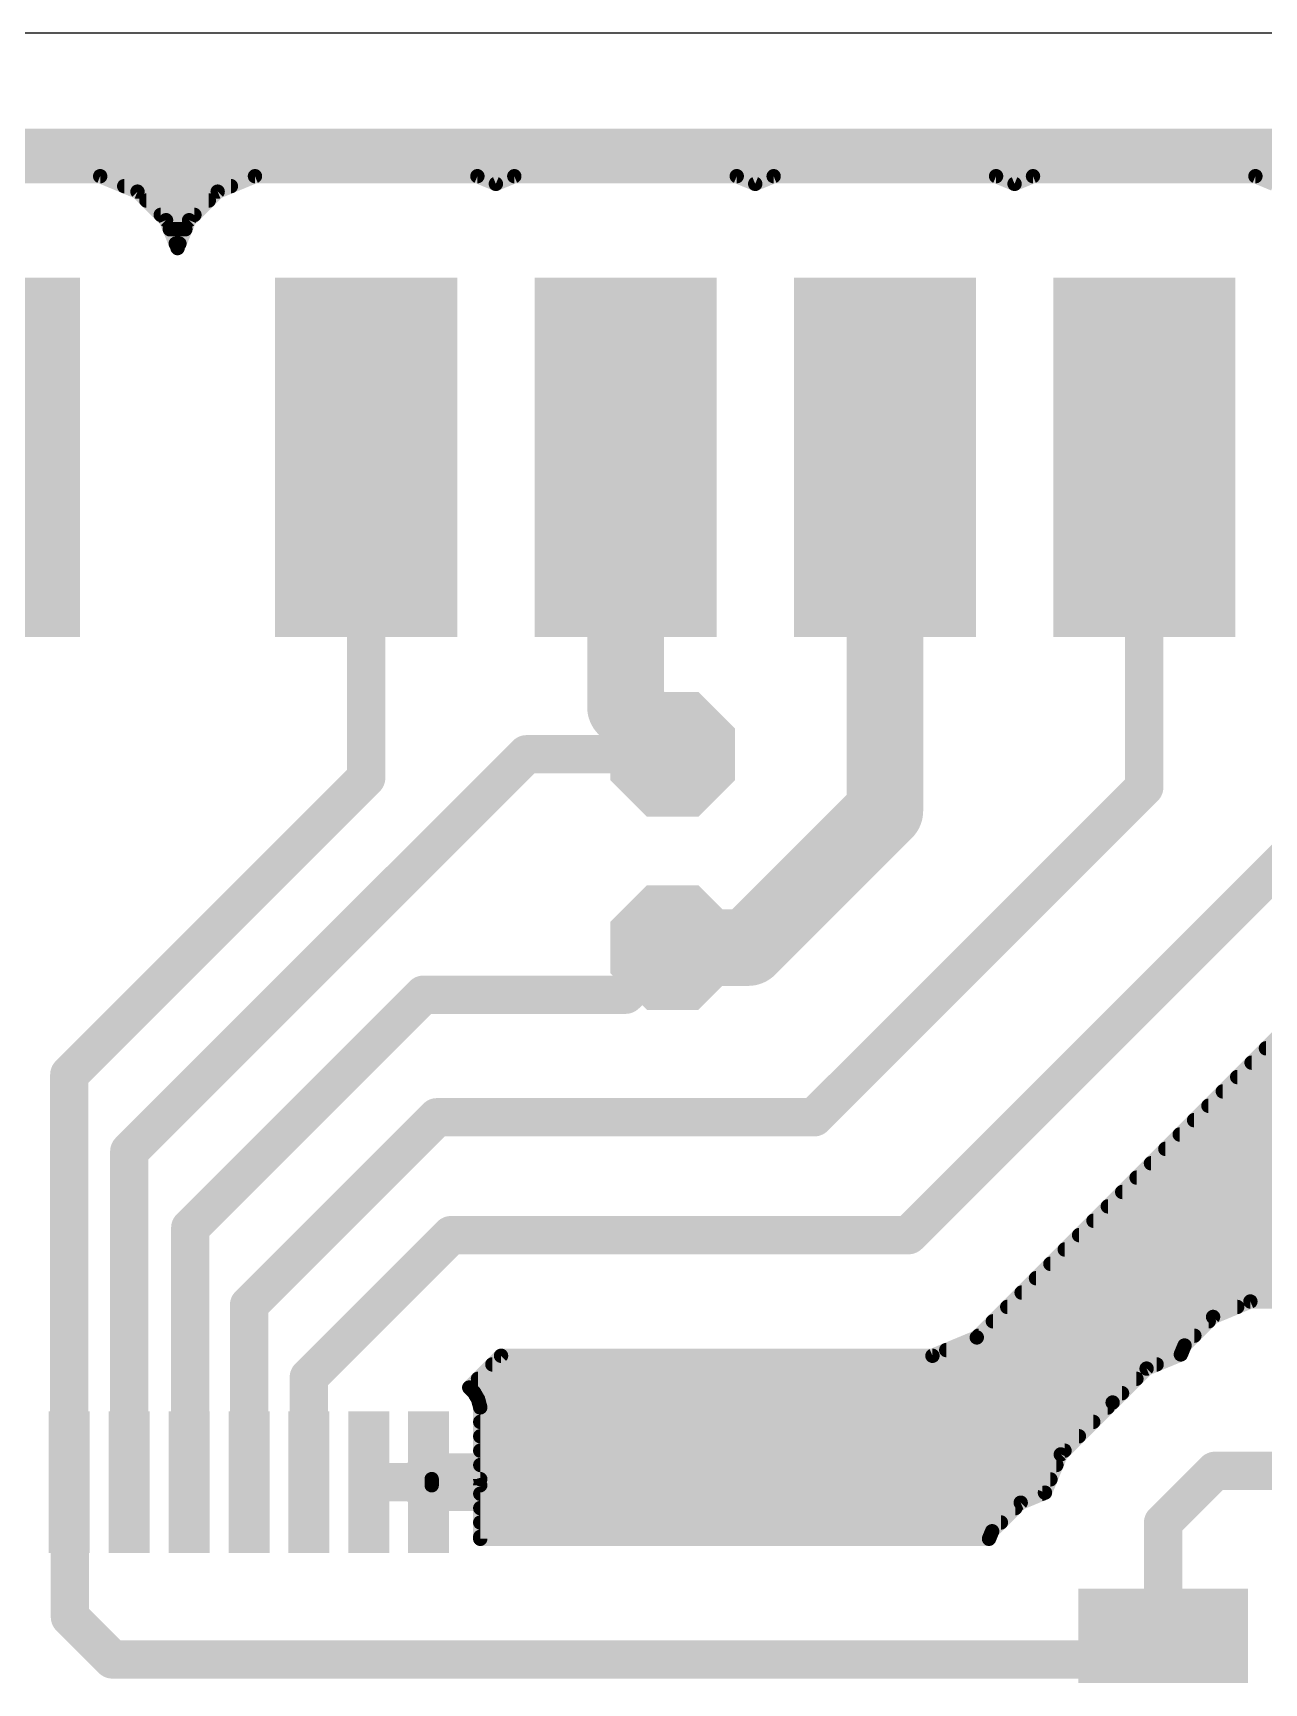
# Model space of a CAD drawing. Extents: x 0 to 75, y 0 to 35.
# Drawn here: x 37.97 to 51.02, y 17.5 to 35 of the extents above; entities that cross this region are included whole.
import ezdxf

# ---------------------------------------------------------------- set-up
doc = ezdxf.new("R2010")
doc.units = 0
for name, color, linetype in [('1', 12, 'CONTINUOUS'), ('17', 110, 'CONTINUOUS'), ('20', 31, 'CONTINUOUS')]:
    doc.layers.add(name, color=color, linetype=linetype)

# ---------------------------------------------------------------- blocks, each defined once
blk = doc.blocks.new('RECT')
blk.add_solid([(-0.5, -0.5), (0.5, -0.5), (-0.5, 0.5), (0.5, 0.5)])
blk = doc.blocks.new('OCTAGONP')
at = {"const_width": 0.5}
blk.add_lwpolyline([(-0.25, -0.1036), (-0.25, 0.1036), (-0.1036, 0.25), (0.1036, 0.25), (0.25, 0.1036), (0.25, -0.1036), (0.1036, -0.25), (-0.1036, -0.25), (-0.25, -0.1036), (-0.25, 0.1036)], dxfattribs=at)

msp = doc.modelspace()

# ---------------------------------------------------------------- linework, layer by layer
at = {"layer": '1'}
for points, const_width in [([(1.0922, 33.9078), (73.9078, 33.9078)], 0.1524), ([(1.0922, 33.8328), (73.9078, 33.8328)], 0.1524), ([(1.0922, 33.6804), (73.9078, 33.6804)], 0.1524), ([(1.0922, 33.528), (73.9078, 33.528)], 0.1524), ([(38.6793, 33.4812), (36.3207, 33.4812)], 0.1524), ([(39.0748, 33.3174), (38.6793, 33.4812)], 0.1524), ([(38.9342, 33.3756), (40.0658, 33.3756)], 0.1524), ([(40.3207, 33.4812), (39.9252, 33.3174)], 0.1524), ([(42.6793, 33.4812), (40.3207, 33.4812)], 0.1524), ([(42.875, 33.4001), (42.6793, 33.4812)], 0.1524), ([(43.0707, 33.4812), (42.875, 33.4001)], 0.1524), ([(45.4293, 33.4812), (43.0707, 33.4812)], 0.1524), ([(45.625, 33.4001), (45.4293, 33.4812)], 0.1524), ([(45.8207, 33.4812), (45.625, 33.4001)], 0.1524), ([(48.1793, 33.4812), (45.8207, 33.4812)], 0.1524), ([(48.375, 33.4001), (48.1793, 33.4812)], 0.1524), ([(48.5707, 33.4812), (48.375, 33.4001)], 0.1524), ([(50.9293, 33.4812), (48.5707, 33.4812)], 0.1524), ([(51.125, 33.4001), (50.9293, 33.4812)], 0.1524), ([(39.3776, 33.0146), (39.0748, 33.3174)], 0.1524), ([(39.169, 33.2232), (39.831, 33.2232)], 0.1524), ([(39.9252, 33.3174), (39.6224, 33.0146)], 0.1524), ([(39.3214, 33.0708), (39.6786, 33.0708)], 0.1524), ([(39.5, 32.719), (39.3776, 33.0146)], 0.1524), ([(39.6224, 33.0146), (39.5, 32.719)], 0.1524), ([(39.4174, 32.9184), (39.5826, 32.9184)], 0.1524), ([(39.4805, 32.766), (39.5195, 32.766)], 0.1524), ([(44.25, 27.85), (44.25, 30.5)], 0.8128), ([(47, 26.75), (47, 30.5)], 0.8128), ([(41.5, 27.1), (41.5, 30.5)], 0.4064), ([(49.75, 27), (49.75, 30.5)], 0.4064), ([(44.75, 27.35), (44.25, 27.85)], 0.8128), ([(47.25, 22.25), (52.5, 27.5)], 0.4064), ([(38.988, 23.138), (43.2, 27.35)], 0.4064), ([(43.2, 27.35), (44.75, 27.35)], 0.4064), ([(38.352, 23.952), (41.5, 27.1)], 0.4064), ([(45.55, 25.3), (47, 26.75)], 0.8128), ([(46.25, 23.5), (49.75, 27)], 0.4064), ([(47.9747, 21.1654), (53.5846, 26.7753)], 0.1524), ([(44.75, 25.3), (45.55, 25.3)], 0.8128), ([(44.25, 24.8), (44.75, 25.3)], 0.4064), ([(39.6349, 22.3273), (42.1076, 24.8)], 0.4064), ([(44.25, 24.8), (42.1076, 24.8)], 0.4064), ([(38.352, 23.952), (38.352, 19.63)], 0.4064), ([(50.8885, 24.0792), (73.9078, 24.0792)], 0.1524), ([(51.0409, 24.2316), (73.9078, 24.2316)], 0.1524), ([(50.7361, 23.9268), (73.9078, 23.9268)], 0.1524), ([(50.5837, 23.7744), (73.9078, 23.7744)], 0.1524), ([(40.258, 21.508), (42.25, 23.5)], 0.4064), ([(42.25, 23.5), (46.25, 23.5)], 0.4064), ([(50.4313, 23.622), (73.9078, 23.622)], 0.1524), ([(50.2789, 23.4696), (73.9078, 23.4696)], 0.1524), ([(38.988, 19.63), (38.988, 23.138)], 0.4064), ([(50.1265, 23.3172), (73.9078, 23.3172)], 0.1524), ([(49.9741, 23.1648), (73.9078, 23.1648)], 0.1524), ([(49.6693, 22.86), (73.9078, 22.86)], 0.1524), ([(49.8217, 23.0124), (73.9078, 23.0124)], 0.1524), ([(49.5169, 22.7076), (73.9078, 22.7076)], 0.1524), ([(49.3645, 22.5552), (73.9078, 22.5552)], 0.1524), ([(39.6349, 19.6429), (39.6349, 22.3273)], 0.4064), ([(40.892, 20.742), (42.4, 22.25)], 0.4064), ([(42.4, 22.25), (47.25, 22.25)], 0.4064), ([(49.2121, 22.4028), (73.9078, 22.4028)], 0.1524), ([(49.0597, 22.2504), (73.9078, 22.2504)], 0.1524), ([(48.9073, 22.098), (73.9078, 22.098)], 0.1524), ([(48.7549, 21.9456), (73.9078, 21.9456)], 0.1524), ([(40.258, 19.63), (40.258, 21.508)], 0.4064), ([(48.4501, 21.6408), (73.9078, 21.6408)], 0.1524), ([(48.6025, 21.7932), (73.9078, 21.7932)], 0.1524), ([(48.2977, 21.4884), (50.7364, 21.4884)], 0.1524), ([(50.8759, 21.5462), (50.4804, 21.3824)], 0.1524), ([(52.6041, 21.5462), (50.8759, 21.5462)], 0.1524), ([(48.1453, 21.336), (50.434, 21.336)], 0.1524), ([(50.4804, 21.3824), (50.1776, 21.0796)], 0.1524), ([(47.5045, 20.9706), (47.9747, 21.1654)], 0.1524), ([(47.9929, 21.1836), (50.2816, 21.1836)], 0.1524), ([(42.5929, 20.6336), (42.9299, 20.9706)], 0.1524), ([(42.9299, 20.9706), (47.5045, 20.9706)], 0.1524), ([(47.6508, 21.0312), (50.1576, 21.0312)], 0.1524), ([(50.1385, 20.9851), (49.7753, 20.8346)], 0.1524), ([(50.1776, 21.0796), (50.1385, 20.9851)], 0.1524), ([(40.892, 19.63), (40.892, 20.742)], 0.4064), ([(42.8381, 20.8788), (49.8819, 20.8788)], 0.1524), ([(49.7753, 20.8346), (49.4154, 20.4747)], 0.1524), ([(42.6437, 20.5827), (42.5929, 20.6336)], 0.1524), ([(42.6872, 20.5075), (42.6437, 20.5827)], 0.1524), ([(42.6488, 20.574), (49.5147, 20.574)], 0.1524), ([(42.6857, 20.7264), (49.6671, 20.7264)], 0.1524), ([(42.7097, 20.4235), (42.6872, 20.5075)], 0.1524), ([(42.7097, 19.6625), (42.7097, 20.4235)], 0.1524), ([(42.7097, 20.4216), (49.3623, 20.4216)], 0.1524), ([(49.4154, 20.4747), (48.8654, 19.9247)], 0.1524), ([(42.7097, 20.2692), (49.2099, 20.2692)], 0.1524), ([(42.7097, 20.1168), (49.0575, 20.1168)], 0.1524), ([(42.7097, 19.9644), (48.9051, 19.9644)], 0.1524), ([(48.8654, 19.9247), (48.6972, 19.5187)], 0.1524), ([(49.95, 19.2), (50.5, 19.75)], 0.4064), ([(51.71, 19.75), (50.5, 19.75)], 0.4064), ([(38.352, 19.63), (38.3588, 19.6232)], 0.4064), ([(38.3588, 19.6232), (38.3588, 18.2)], 0.4064), ([(39.622, 19.63), (39.6349, 19.6429)], 0.4064), ([(41.528, 19.63), (42.162, 19.63)], 0.4064), ([(42.162, 19.63), (43.87, 19.63)], 0.6096), ([(42.7097, 19.812), (48.8187, 19.812)], 0.1524), ([(43.87, 19.63), (44, 19.5)], 0.6096), ([(42.1946, 19.5974), (42.1946, 19.6625)], 0.1524), ([(42.1946, 19.6625), (42.7097, 19.6625)], 0.1524), ([(42.1946, 19.6596), (48.7556, 19.6596)], 0.1524), ([(42.7097, 19.5974), (42.1946, 19.5974)], 0.1524), ([(42.7097, 19.0294), (42.7097, 19.5974)], 0.1524), ([(42.7097, 19.5072), (48.6694, 19.5072)], 0.1524), ([(42.7097, 19.3548), (48.3828, 19.3548)], 0.1524), ([(48.4404, 19.4124), (48.1376, 19.1096)], 0.1524), ([(48.6972, 19.5187), (48.4404, 19.4124)], 0.1524), ([(42.7097, 19.2024), (48.2304, 19.2024)], 0.1524), ([(49.95, 18), (49.95, 19.2)], 0.4064), ([(42.7097, 19.05), (48.113, 19.05)], 0.1524), ([(48.1044, 19.0294), (42.7097, 19.0294)], 0.1524), ([(48.1376, 19.1096), (48.1044, 19.0294)], 0.1524), ([(38.3588, 18.2), (38.8088, 17.75)], 0.4064), ([(49.95, 18), (49.7, 17.75)], 0.4064), ([(49.7, 17.75), (38.8088, 17.75)], 0.4064)]:
    msp.add_lwpolyline(points, dxfattribs=dict(at, const_width=const_width))
for points, const_width in [([(38.6938, 33.5164, 1), (38.6647, 33.446)], 0.0762), ([(38.6793, 33.4431, 1), (38.6793, 33.5193)], 0.0762), ([(38.9342, 33.4137, 1), (38.9342, 33.3375)], 0.0762), ([(40.0658, 33.3375, 1), (40.0658, 33.4137)], 0.0762), ([(40.3207, 33.5193, 1), (40.3207, 33.4431)], 0.0762), ([(40.3353, 33.446, 1), (40.3061, 33.5164)], 0.0762), ([(42.6938, 33.5164, 1), (42.6647, 33.446)], 0.0762), ([(42.6793, 33.4431, 1), (42.6793, 33.5193)], 0.0762), ([(42.8604, 33.4353, 1), (42.8896, 33.3649)], 0.0762), ([(42.8604, 33.3649, 1), (42.8896, 33.4353)], 0.0762), ([(43.0707, 33.5193, 1), (43.0707, 33.4431)], 0.0762), ([(43.0853, 33.446, 1), (43.0561, 33.5164)], 0.0762), ([(45.4438, 33.5164, 1), (45.4147, 33.446)], 0.0762), ([(45.4293, 33.4431, 1), (45.4293, 33.5193)], 0.0762), ([(45.6104, 33.4353, 1), (45.6396, 33.3649)], 0.0762), ([(45.6104, 33.3649, 1), (45.6396, 33.4353)], 0.0762), ([(45.8207, 33.5193, 1), (45.8207, 33.4431)], 0.0762), ([(45.8353, 33.446, 1), (45.8061, 33.5164)], 0.0762), ([(48.1938, 33.5164, 1), (48.1647, 33.446)], 0.0762), ([(48.1793, 33.4431, 1), (48.1793, 33.5193)], 0.0762), ([(48.3604, 33.4353, 1), (48.3896, 33.3649)], 0.0762), ([(48.3604, 33.3649, 1), (48.3896, 33.4353)], 0.0762), ([(48.5707, 33.5193, 1), (48.5707, 33.4431)], 0.0762), ([(48.5853, 33.446, 1), (48.5561, 33.5164)], 0.0762), ([(50.9438, 33.5164, 1), (50.9147, 33.446)], 0.0762), ([(50.9293, 33.4431, 1), (50.9293, 33.5193)], 0.0762), ([(39.1018, 33.3443, 1), (39.0479, 33.2904)], 0.0762), ([(39.0602, 33.2822, 1), (39.0894, 33.3526)], 0.0762), ([(39.169, 33.2613, 1), (39.169, 33.1851)], 0.0762), ([(39.831, 33.1851, 1), (39.831, 33.2613)], 0.0762), ([(39.9106, 33.3526, 1), (39.9398, 33.2822)], 0.0762), ([(39.9521, 33.2904, 1), (39.8982, 33.3443)], 0.0762), ([(39.3214, 33.1089, 1), (39.3214, 33.0327)], 0.0762), ([(39.4128, 33.0292, 1), (39.3424, 33)], 0.0762), ([(39.3506, 32.9877, 1), (39.4045, 33.0416)], 0.0762), ([(39.5955, 33.0416, 1), (39.6494, 32.9877)], 0.0762), ([(39.6576, 33, 1), (39.5872, 33.0292)], 0.0762), ([(39.6786, 33.0327, 1), (39.6786, 33.1089)], 0.0762), ([(39.4174, 32.9565, 1), (39.4174, 32.8803)], 0.0762), ([(39.5826, 32.8803, 1), (39.5826, 32.9565)], 0.0762), ([(39.4805, 32.8041, 1), (39.4805, 32.7279)], 0.0762), ([(39.4648, 32.7336, 1), (39.5352, 32.7044)], 0.0762), ([(39.4648, 32.7044, 1), (39.5352, 32.7336)], 0.0762), ([(39.5195, 32.7279, 1), (39.5195, 32.8041)], 0.0762), ([(44.4532, 30.5, 1), (44.0468, 30.5)], 0.4064), ([(47.2032, 30.5, 1), (46.7968, 30.5)], 0.4064), ([(41.6016, 30.5, 1), (41.3984, 30.5)], 0.2032), ([(49.8516, 30.5, 1), (49.6484, 30.5)], 0.2032), ([(44.3937, 27.9937, 1), (44.1063, 27.7063)], 0.4064), ([(44.0468, 27.85, 1), (44.4532, 27.85)], 0.4064), ([(44.6063, 27.2063, 1), (44.8937, 27.4937)], 0.4064), ([(43.2, 27.4516, 1), (43.2, 27.2484)], 0.2032), ([(43.2718, 27.2782, 1), (43.1282, 27.4218)], 0.2032), ([(44.75, 27.2484, 1), (44.75, 27.4516)], 0.2032), ([(41.5718, 27.0282, 1), (41.4282, 27.1718)], 0.2032), ([(41.3984, 27.1, 1), (41.6016, 27.1)], 0.2032), ([(47.1437, 26.6063, 1), (46.8563, 26.8937)], 0.4064), ([(49.8218, 26.9282, 1), (49.6782, 27.0718)], 0.2032), ([(46.7968, 26.75, 1), (47.2032, 26.75)], 0.4064), ([(49.6484, 27, 1), (49.8516, 27)], 0.2032), ([(44.75, 25.5032, 1), (44.75, 25.0968)], 0.4064), ([(45.4063, 25.4437, 1), (45.6937, 25.1563)], 0.4064), ([(45.55, 25.0968, 1), (45.55, 25.5032)], 0.4064), ([(44.8218, 25.2282, 1), (44.6782, 25.3718)], 0.2032), ([(42.1076, 24.9016, 1), (42.1076, 24.6984)], 0.2032), ([(42.1794, 24.7282, 1), (42.0358, 24.8718)], 0.2032), ([(44.1782, 24.8718, 1), (44.3218, 24.7282)], 0.2032), ([(44.25, 24.6984, 1), (44.25, 24.9016)], 0.2032), ([(38.4536, 23.952, 1), (38.2504, 23.952)], 0.2032), ([(50.8885, 24.1173, 1), (50.8885, 24.0411)], 0.0762), ([(51.0409, 24.2697, 1), (51.0409, 24.1935)], 0.0762), ([(38.2802, 24.0238, 1), (38.4238, 23.8802)], 0.2032), ([(50.7361, 23.9649, 1), (50.7361, 23.8887)], 0.0762), ([(50.5837, 23.8125, 1), (50.5837, 23.7363)], 0.0762), ([(42.25, 23.6016, 1), (42.25, 23.3984)], 0.2032), ([(42.3218, 23.4282, 1), (42.1782, 23.5718)], 0.2032), ([(46.1782, 23.5718, 1), (46.3218, 23.4282)], 0.2032), ([(46.25, 23.3984, 1), (46.25, 23.6016)], 0.2032), ([(50.4313, 23.6601, 1), (50.4313, 23.5839)], 0.0762), ([(50.2789, 23.5077, 1), (50.2789, 23.4315)], 0.0762), ([(39.0896, 23.138, 1), (38.8864, 23.138)], 0.2032), ([(38.9162, 23.2098, 1), (39.0598, 23.0662)], 0.2032), ([(50.1265, 23.3553, 1), (50.1265, 23.2791)], 0.0762), ([(49.9741, 23.2029, 1), (49.9741, 23.1267)], 0.0762), ([(49.6693, 22.8981, 1), (49.6693, 22.8219)], 0.0762), ([(49.8217, 23.0505, 1), (49.8217, 22.9743)], 0.0762), ([(49.5169, 22.7457, 1), (49.5169, 22.6695)], 0.0762), ([(49.3645, 22.5933, 1), (49.3645, 22.5171)], 0.0762), ([(39.7365, 22.3273, 1), (39.5333, 22.3273)], 0.2032), ([(39.5631, 22.3991, 1), (39.7067, 22.2555)], 0.2032), ([(42.4, 22.3516, 1), (42.4, 22.1484)], 0.2032), ([(42.4718, 22.1782, 1), (42.3282, 22.3218)], 0.2032), ([(47.1782, 22.3218, 1), (47.3218, 22.1782)], 0.2032), ([(47.25, 22.1484, 1), (47.25, 22.3516)], 0.2032), ([(49.2121, 22.4409, 1), (49.2121, 22.3647)], 0.0762), ([(49.0597, 22.2885, 1), (49.0597, 22.2123)], 0.0762), ([(48.9073, 22.1361, 1), (48.9073, 22.0599)], 0.0762), ([(48.7549, 21.9837, 1), (48.7549, 21.9075)], 0.0762), ([(40.3596, 21.508, 1), (40.1564, 21.508)], 0.2032), ([(48.4501, 21.6789, 1), (48.4501, 21.6027)], 0.0762), ([(48.6025, 21.8313, 1), (48.6025, 21.7551)], 0.0762), ([(40.1862, 21.5798, 1), (40.3298, 21.4362)], 0.2032), ([(48.2977, 21.5265, 1), (48.2977, 21.4503)], 0.0762), ([(50.7364, 21.4503, 1), (50.7364, 21.5265)], 0.0762), ([(50.8759, 21.5843, 1), (50.8759, 21.5081)], 0.0762), ([(50.8905, 21.511, 1), (50.8613, 21.5814)], 0.0762), ([(48.1453, 21.3741, 1), (48.1453, 21.2979)], 0.0762), ([(50.434, 21.2979, 1), (50.434, 21.3741)], 0.0762), ([(50.4658, 21.4176, 1), (50.495, 21.3472)], 0.0762), ([(50.5073, 21.3554, 1), (50.4534, 21.4093)], 0.0762), ([(47.9478, 21.1923, 1), (48.0017, 21.1384)], 0.0762), ([(47.9929, 21.2217, 1), (47.9929, 21.1455)], 0.0762), ([(47.9893, 21.1302, 1), (47.9601, 21.2006)], 0.0762), ([(50.2816, 21.1455, 1), (50.2816, 21.2217)], 0.0762), ([(42.9299, 21.0087, 1), (42.9299, 20.9325)], 0.0762), ([(42.9569, 20.9437, 1), (42.903, 20.9975)], 0.0762), ([(47.4899, 21.0058, 1), (47.5191, 20.9354)], 0.0762), ([(47.5045, 20.9325, 1), (47.5045, 21.0087)], 0.0762), ([(47.6508, 21.0693, 1), (47.6508, 20.9931)], 0.0762), ([(50.1033, 20.9996, 1), (50.1737, 20.9705)], 0.0762), ([(50.1531, 20.9499, 1), (50.1239, 21.0203)], 0.0762), ([(50.1507, 21.1066, 1), (50.2046, 21.0527)], 0.0762), ([(50.2128, 21.065, 1), (50.1424, 21.0942)], 0.0762), ([(50.1576, 20.9931, 1), (50.1576, 21.0693)], 0.0762), ([(40.9936, 20.742, 1), (40.7904, 20.742)], 0.2032), ([(40.8202, 20.8138, 1), (40.9638, 20.6702)], 0.2032), ([(42.8381, 20.9169, 1), (42.8381, 20.8407)], 0.0762), ([(49.7607, 20.8698, 1), (49.7899, 20.7994)], 0.0762), ([(49.8022, 20.8077, 1), (49.7483, 20.8616)], 0.0762), ([(49.8819, 20.8407, 1), (49.8819, 20.9169)], 0.0762), ([(42.6198, 20.6605, 1), (42.566, 20.6066)], 0.0762), ([(42.566, 20.6605, 1), (42.6198, 20.6066)], 0.0762), ([(42.6767, 20.6018, 1), (42.6107, 20.5637)], 0.0762), ([(42.6488, 20.6121, 1), (42.6488, 20.5359)], 0.0762), ([(42.6857, 20.7645, 1), (42.6857, 20.6883)], 0.0762), ([(49.5147, 20.5359, 1), (49.5147, 20.6121)], 0.0762), ([(49.6671, 20.6883, 1), (49.6671, 20.7645)], 0.0762), ([(42.6168, 20.5558, 1), (42.6707, 20.6097)], 0.0762), ([(42.724, 20.5173, 1), (42.6504, 20.4976)], 0.0762), ([(42.6542, 20.4884, 1), (42.7202, 20.5265)], 0.0762), ([(42.7478, 20.4235, 1), (42.6716, 20.4235)], 0.0762), ([(42.7097, 20.4597, 1), (42.7097, 20.3835)], 0.0762), ([(49.3623, 20.3835, 1), (49.3623, 20.4597)], 0.0762), ([(49.3884, 20.5017, 1), (49.4423, 20.4478)], 0.0762), ([(49.4423, 20.4478, 1), (49.3884, 20.5017)], 0.0762), ([(42.7097, 20.3073, 1), (42.7097, 20.2311)], 0.0762), ([(42.6729, 20.4136, 1), (42.7465, 20.4333)], 0.0762), ([(49.2099, 20.2311, 1), (49.2099, 20.3073)], 0.0762), ([(42.7097, 20.1549, 1), (42.7097, 20.0787)], 0.0762), ([(49.0575, 20.0787, 1), (49.0575, 20.1549)], 0.0762), ([(42.7097, 20.0025, 1), (42.7097, 19.9263)], 0.0762), ([(48.8384, 19.9517, 1), (48.8923, 19.8978)], 0.0762), ([(48.9006, 19.9101, 1), (48.8302, 19.9393)], 0.0762), ([(48.9051, 19.9263, 1), (48.9051, 20.0025)], 0.0762), ([(50.5, 19.8516, 1), (50.5, 19.6484)], 0.2032), ([(50.5718, 19.6782, 1), (50.4282, 19.8218)], 0.2032), ([(38.4238, 19.7018, 1), (38.2802, 19.5582)], 0.2032), ([(38.4604, 19.6232, 1), (38.2572, 19.6232)], 0.2032), ([(38.287, 19.5514, 1), (38.4306, 19.695)], 0.2032), ([(39.5502, 19.7018, 1), (39.6938, 19.5582)], 0.2032), ([(39.7067, 19.5711, 1), (39.5631, 19.7147)], 0.2032), ([(41.528, 19.7316, 1), (41.528, 19.5284)], 0.2032), ([(42.162, 19.7824, 1), (42.162, 19.4776)], 0.3048), ([(42.162, 19.5284, 1), (42.162, 19.7316)], 0.2032), ([(42.7097, 19.8501, 1), (42.7097, 19.7739)], 0.0762), ([(43.9778, 19.7378, 1), (43.7622, 19.5222)], 0.3048), ([(43.87, 19.4776, 1), (43.87, 19.7824)], 0.3048), ([(48.8187, 19.7739, 1), (48.8187, 19.8501)], 0.0762), ([(38.2504, 19.63, 1), (38.4536, 19.63)], 0.2032), ([(38.8864, 19.63, 1), (39.0896, 19.63)], 0.2032), ([(39.5333, 19.6429, 1), (39.7365, 19.6429)], 0.2032), ([(40.1564, 19.63, 1), (40.3596, 19.63)], 0.2032), ([(40.7904, 19.63, 1), (40.9936, 19.63)], 0.2032), ([(42.2327, 19.6625, 1), (42.1565, 19.6625)], 0.0762), ([(42.1946, 19.7006, 1), (42.1946, 19.6244)], 0.0762), ([(42.1946, 19.6977, 1), (42.1946, 19.6215)], 0.0762), ([(42.1946, 19.6355, 1), (42.1946, 19.5593)], 0.0762), ([(42.1565, 19.5974, 1), (42.2327, 19.5974)], 0.0762), ([(42.6716, 19.6625, 1), (42.7478, 19.6625)], 0.0762), ([(42.7478, 19.5974, 1), (42.6716, 19.5974)], 0.0762), ([(42.7097, 19.6244, 1), (42.7097, 19.7006)], 0.0762), ([(42.7097, 19.5593, 1), (42.7097, 19.6355)], 0.0762), ([(43.8922, 19.3922, 1), (44.1078, 19.6078)], 0.3048), ([(48.7556, 19.6215, 1), (48.7556, 19.6977)], 0.0762), ([(42.7097, 19.5453, 1), (42.7097, 19.4691)], 0.0762), ([(42.7097, 19.3929, 1), (42.7097, 19.3167)], 0.0762), ([(48.3828, 19.3167, 1), (48.3828, 19.3929)], 0.0762), ([(48.4258, 19.4476, 1), (48.455, 19.3772)], 0.0762), ([(48.4673, 19.3854, 1), (48.4134, 19.4393)], 0.0762), ([(48.662, 19.5333, 1), (48.7324, 19.5042)], 0.0762), ([(48.6694, 19.4691, 1), (48.6694, 19.5453)], 0.0762), ([(48.7118, 19.4835, 1), (48.6826, 19.5539)], 0.0762), ([(42.7097, 19.2405, 1), (42.7097, 19.1643)], 0.0762), ([(48.2304, 19.1643, 1), (48.2304, 19.2405)], 0.0762), ([(50.0516, 19.2, 1), (49.8484, 19.2)], 0.2032), ([(49.8782, 19.2718, 1), (50.0218, 19.1282)], 0.2032), ([(42.7097, 19.0881, 1), (42.7097, 19.0119)], 0.0762), ([(42.7097, 19.0675, 1), (42.7097, 18.9913)], 0.0762), ([(48.0692, 19.044, 1), (48.1396, 19.0148)], 0.0762), ([(48.1107, 19.1366, 1), (48.1646, 19.0827)], 0.0762), ([(48.1728, 19.095, 1), (48.1024, 19.1242)], 0.0762), ([(48.1044, 18.9913, 1), (48.1044, 19.0675)], 0.0762), ([(48.113, 19.0119, 1), (48.113, 19.0881)], 0.0762), ([(42.6716, 19.0294, 1), (42.7478, 19.0294)], 0.0762), ([(38.4306, 18.2718, 1), (38.287, 18.1282)], 0.2032), ([(38.2572, 18.2, 1), (38.4604, 18.2)], 0.2032), ([(50.0218, 17.9282, 1), (49.8782, 18.0718)], 0.2032), ([(49.8484, 18, 1), (50.0516, 18)], 0.2032), ([(38.8088, 17.8516, 1), (38.8088, 17.6484)], 0.2032), ([(38.737, 17.6782, 1), (38.8806, 17.8218)], 0.2032), ([(49.6282, 17.8218, 1), (49.7718, 17.6782)], 0.2032), ([(49.7, 17.6484, 1), (49.7, 17.8516)], 0.2032)]:
    msp.add_lwpolyline(points, format="xyb", dxfattribs=dict(at, const_width=const_width))
at = {"layer": '20'}
msp.add_line((75, 35), (0, 35), dxfattribs=at)

# ---------------------------------------------------------------- block references
at = {"layer": '1'}
for p, xscale, yscale, rotation in [((37.5, 30.5), 3.81, 1.9304, 270), ((41.5, 30.5), 3.81, 1.9304, 270), ((44.25, 30.5), 3.81, 1.9304, 270), ((47, 30.5), 3.81, 1.9304, 270), ((49.75, 30.5), 3.81, 1.9304, 270), ((38.352, 19.63), 1.5, 0.435, 90), ((38.988, 19.63), 1.5, 0.435, 90), ((39.622, 19.63), 1.5, 0.435, 90), ((40.258, 19.63), 1.5, 0.435, 90), ((40.892, 19.63), 1.5, 0.435, 90), ((41.528, 19.63), 1.5, 0.435, 90), ((42.162, 19.63), 1.5, 0.435, 90)]:
    msp.add_blockref('RECT', p, dxfattribs=dict(at, xscale=xscale, yscale=yscale, rotation=rotation))
at = {"layer": '1', "yscale": 1.8, "rotation": 90}
msp.add_blockref('RECT', (49.95, 18), dxfattribs=at)
at = {"layer": '17', "xscale": 1.3208, "yscale": 1.3208}
for p in [(44.75, 27.35), (44.75, 25.3)]:
    msp.add_blockref('OCTAGONP', p, dxfattribs=at)

doc.saveas('drawing.dxf')
